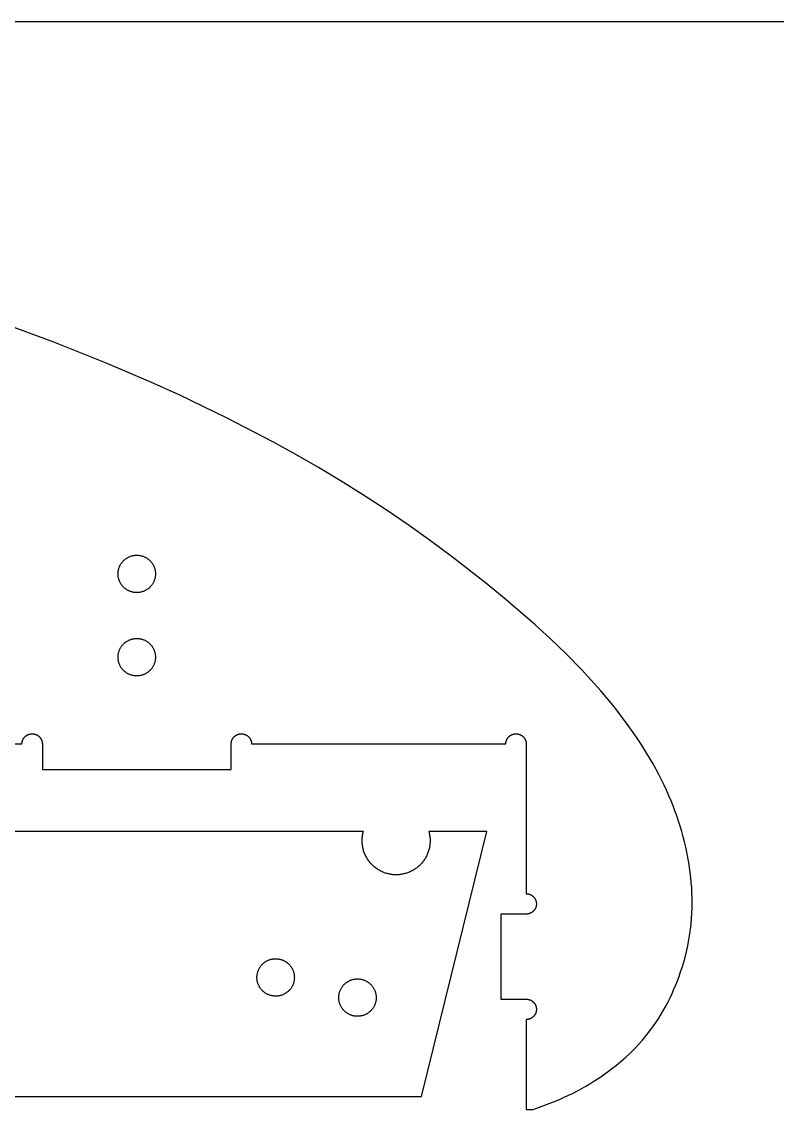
# Model space of a CAD drawing. Header units: millimetres. Extents: x 0 to 2500, y 0 to 1250.
# Drawn here: x 1076 to 1298, y 929.2 to 1250 of the extents above; entities that cross this region are included whole.
import ezdxf

# ---------------------------------------------------------------- set-up
doc = ezdxf.new("R2010")
doc.units = ezdxf.units.MM
doc.header["$MEASUREMENT"] = 0
doc.layers.add('Default', color=18, linetype='Continuous', true_color=0x000000)
doc.layers.add('TAGLIO', color=56, linetype='Continuous', true_color=0x8b8b00)

msp = doc.modelspace()

# ---------------------------------------------------------------- linework, layer by layer
at = {"layer": 'Default'}
msp.add_lwpolyline([(0, 0), (2500, 0), (2500, 1250), (0, 1250)], close=True, dxfattribs=at)
at = {"layer": 'TAGLIO'}
for points in [[(1250.74, 943.32), (1252.12, 944.45), (1253.47, 945.63), (1254.48, 946.57), (1255.46, 947.52), (1256.37, 948.45), (1257.25, 949.4), (1258.41, 950.71), (1259.53, 952.06), (1260.6, 953.44), (1261.63, 954.85), (1262.42, 955.99), (1263.17, 957.14), (1263.9, 958.31), (1264.6, 959.5), (1265.27, 960.7), (1265.91, 961.91), (1266.53, 963.14), (1267.11, 964.37), (1267.67, 965.62), (1268.2, 966.88), (1268.71, 968.14), (1269.18, 969.42), (1269.63, 970.71), (1270.05, 972), (1270.45, 973.3), (1270.81, 974.61), (1271.13, 975.87), (1271.43, 977.13), (1271.7, 978.4), (1271.95, 979.67), (1272.25, 981.43), (1272.49, 983.19), (1272.68, 984.86), (1272.83, 986.54), (1272.92, 988.03), (1272.98, 989.52), (1273, 991.02), (1272.99, 992.51), (1272.95, 994.01), (1272.87, 995.51), (1272.76, 997.01), (1272.62, 998.51), (1272.46, 999.98), (1272.26, 1001.46), (1272.03, 1002.92), (1271.78, 1004.38), (1271.48, 1005.92), (1271.15, 1007.44), (1270.79, 1008.96), (1270.4, 1010.47), (1269.97, 1012.02), (1269.51, 1013.55), (1269.02, 1015.08), (1268.51, 1016.59), (1267.96, 1018.09), (1267.39, 1019.58), (1266.8, 1021.06), (1266.18, 1022.53), (1265.48, 1024.1), (1264.75, 1025.66), (1263.21, 1028.74), (1261.51, 1031.87), (1259.71, 1034.95), (1258.21, 1037.35), (1256.66, 1039.71), (1254.24, 1043.16), (1252.27, 1045.82), (1250.24, 1048.43), (1248.21, 1050.91), (1246.14, 1053.36), (1243.34, 1056.52), (1240.46, 1059.61), (1235.96, 1064.2), (1231.33, 1068.66), (1226.73, 1072.88), (1218.34, 1080.13), (1212.79, 1084.7), (1202.58, 1092.68), (1196.13, 1097.47), (1189.58, 1102.11), (1183.05, 1106.55), (1176.45, 1110.86), (1169.85, 1114.99), (1163.17, 1118.99), (1156.48, 1122.84), (1149.73, 1126.56), (1136.12, 1133.63), (1122.22, 1140.31), (1113.91, 1144.07), (1100.6, 1149.76), (1085.39, 1155.82), (1070.03, 1161.49)], [(1076, 1037.72), (1076, 1037.79), (1076, 1037.85), (1076.01, 1037.92), (1076.01, 1037.99), (1076.02, 1038.06), (1076.03, 1038.13), (1076.04, 1038.19), (1076.05, 1038.26), (1076.06, 1038.33), (1076.08, 1038.4), (1076.1, 1038.47), (1076.12, 1038.54), (1076.14, 1038.61), (1076.16, 1038.68), (1076.18, 1038.75), (1076.21, 1038.82), (1076.24, 1038.89), (1076.27, 1038.96), (1076.3, 1039.03), (1076.34, 1039.1), (1076.37, 1039.16), (1076.41, 1039.23), (1076.45, 1039.3), (1076.49, 1039.36), (1076.53, 1039.42), (1076.58, 1039.49), (1076.62, 1039.55), (1076.67, 1039.61), (1076.72, 1039.67), (1076.77, 1039.73), (1076.82, 1039.78), (1076.88, 1039.84), (1076.93, 1039.89), (1076.99, 1039.95), (1077.05, 1040), (1077.11, 1040.05), (1077.17, 1040.1), (1077.23, 1040.14), (1077.29, 1040.19), (1077.36, 1040.23), (1077.42, 1040.27), (1077.49, 1040.31), (1077.56, 1040.35), (1077.62, 1040.38), (1077.69, 1040.42), (1077.76, 1040.45), (1077.83, 1040.48), (1077.9, 1040.51), (1077.97, 1040.53), (1078.03, 1040.56), (1078.1, 1040.58), (1078.17, 1040.6), (1078.24, 1040.62), (1078.31, 1040.64), (1078.38, 1040.65), (1078.45, 1040.67), (1078.52, 1040.68), (1078.59, 1040.69), (1078.66, 1040.7), (1078.73, 1040.71), (1078.8, 1040.71), (1078.87, 1040.72), (1078.93, 1040.72), (1079, 1040.72), (1079.07, 1040.72), (1079.13, 1040.72), (1079.2, 1040.71), (1079.27, 1040.71), (1079.34, 1040.7), (1079.41, 1040.69), (1079.48, 1040.68), (1079.55, 1040.67), (1079.62, 1040.65), (1079.69, 1040.64), (1079.76, 1040.62), (1079.83, 1040.6), (1079.9, 1040.58), (1079.97, 1040.56), (1080.03, 1040.53), (1080.1, 1040.51), (1080.17, 1040.48), (1080.24, 1040.45), (1080.31, 1040.42), (1080.38, 1040.38), (1080.44, 1040.35), (1080.51, 1040.31), (1080.58, 1040.27), (1080.64, 1040.23), (1080.71, 1040.19), (1080.77, 1040.14), (1080.83, 1040.1), (1080.89, 1040.05), (1080.95, 1040), (1081.01, 1039.95), (1081.07, 1039.89), (1081.12, 1039.84), (1081.18, 1039.78), (1081.23, 1039.73), (1081.28, 1039.67), (1081.33, 1039.61), (1081.38, 1039.55), (1081.42, 1039.49), (1081.47, 1039.42), (1081.51, 1039.36), (1081.55, 1039.3), (1081.59, 1039.23), (1081.63, 1039.16), (1081.66, 1039.1), (1081.7, 1039.03), (1081.73, 1038.96), (1081.76, 1038.89), (1081.79, 1038.82), (1081.82, 1038.75), (1081.84, 1038.68), (1081.86, 1038.61), (1081.88, 1038.54), (1081.9, 1038.47), (1081.92, 1038.4), (1081.94, 1038.33), (1081.95, 1038.26), (1081.96, 1038.19), (1081.97, 1038.13), (1081.98, 1038.06), (1081.99, 1037.99), (1081.99, 1037.92), (1082, 1037.85), (1082, 1037.79), (1082, 1037.72)], [(1137.5, 1037.72), (1137.5, 1037.79), (1137.5, 1037.85), (1137.51, 1037.92), (1137.51, 1037.99), (1137.52, 1038.06), (1137.53, 1038.13), (1137.54, 1038.19), (1137.55, 1038.26), (1137.56, 1038.33), (1137.58, 1038.4), (1137.6, 1038.47), (1137.62, 1038.54), (1137.64, 1038.61), (1137.66, 1038.68), (1137.68, 1038.75), (1137.71, 1038.82), (1137.74, 1038.89), (1137.77, 1038.96), (1137.8, 1039.03), (1137.84, 1039.1), (1137.87, 1039.16), (1137.91, 1039.23), (1137.95, 1039.3), (1137.99, 1039.36), (1138.03, 1039.42), (1138.08, 1039.49), (1138.12, 1039.55), (1138.17, 1039.61), (1138.22, 1039.67), (1138.27, 1039.73), (1138.32, 1039.78), (1138.38, 1039.84), (1138.43, 1039.89), (1138.49, 1039.95), (1138.55, 1040), (1138.61, 1040.05), (1138.67, 1040.1), (1138.73, 1040.14), (1138.79, 1040.19), (1138.86, 1040.23), (1138.92, 1040.27), (1138.99, 1040.31), (1139.06, 1040.35), (1139.12, 1040.38), (1139.19, 1040.42), (1139.26, 1040.45), (1139.33, 1040.48), (1139.4, 1040.51), (1139.47, 1040.53), (1139.53, 1040.56), (1139.6, 1040.58), (1139.67, 1040.6), (1139.74, 1040.62), (1139.81, 1040.64), (1139.88, 1040.65), (1139.95, 1040.67), (1140.02, 1040.68), (1140.09, 1040.69), (1140.16, 1040.7), (1140.23, 1040.71), (1140.3, 1040.71), (1140.37, 1040.72), (1140.43, 1040.72), (1140.5, 1040.72), (1140.57, 1040.72), (1140.63, 1040.72), (1140.7, 1040.71), (1140.77, 1040.71), (1140.84, 1040.7), (1140.91, 1040.69), (1140.98, 1040.68), (1141.05, 1040.67), (1141.12, 1040.65), (1141.19, 1040.64), (1141.26, 1040.62), (1141.33, 1040.6), (1141.4, 1040.58), (1141.47, 1040.56), (1141.53, 1040.53), (1141.6, 1040.51), (1141.67, 1040.48), (1141.74, 1040.45), (1141.81, 1040.42), (1141.88, 1040.38), (1141.94, 1040.35), (1142.01, 1040.31), (1142.08, 1040.27), (1142.14, 1040.23), (1142.21, 1040.19), (1142.27, 1040.14), (1142.33, 1040.1), (1142.39, 1040.05), (1142.45, 1040), (1142.51, 1039.95), (1142.57, 1039.89), (1142.62, 1039.84), (1142.68, 1039.78), (1142.73, 1039.73), (1142.78, 1039.67), (1142.83, 1039.61), (1142.88, 1039.55), (1142.92, 1039.49), (1142.97, 1039.42), (1143.01, 1039.36), (1143.05, 1039.3), (1143.09, 1039.23), (1143.13, 1039.16), (1143.16, 1039.1), (1143.2, 1039.03), (1143.23, 1038.96), (1143.26, 1038.89), (1143.29, 1038.82), (1143.32, 1038.75), (1143.34, 1038.68), (1143.36, 1038.61), (1143.38, 1038.54), (1143.4, 1038.47), (1143.42, 1038.4), (1143.44, 1038.33), (1143.45, 1038.26), (1143.46, 1038.19), (1143.47, 1038.13), (1143.48, 1038.06), (1143.49, 1037.99), (1143.49, 1037.92), (1143.5, 1037.85), (1143.5, 1037.79), (1143.5, 1037.72)], [(1218.23, 1037.72), (1218.23, 1037.79), (1218.23, 1037.85), (1218.24, 1037.92), (1218.24, 1037.99), (1218.25, 1038.06), (1218.26, 1038.13), (1218.27, 1038.19), (1218.28, 1038.26), (1218.3, 1038.33), (1218.31, 1038.4), (1218.33, 1038.47), (1218.35, 1038.54), (1218.37, 1038.61), (1218.39, 1038.68), (1218.42, 1038.75), (1218.44, 1038.82), (1218.47, 1038.89), (1218.5, 1038.96), (1218.53, 1039.03), (1218.57, 1039.1), (1218.6, 1039.16), (1218.64, 1039.23), (1218.68, 1039.3), (1218.72, 1039.36), (1218.76, 1039.42), (1218.81, 1039.49), (1218.85, 1039.55), (1218.9, 1039.61), (1218.95, 1039.67), (1219, 1039.73), (1219.06, 1039.78), (1219.11, 1039.84), (1219.17, 1039.89), (1219.22, 1039.95), (1219.28, 1040), (1219.34, 1040.05), (1219.4, 1040.1), (1219.46, 1040.14), (1219.53, 1040.19), (1219.59, 1040.23), (1219.65, 1040.27), (1219.72, 1040.31), (1219.79, 1040.35), (1219.85, 1040.38), (1219.92, 1040.42), (1219.99, 1040.45), (1220.06, 1040.48), (1220.13, 1040.51), (1220.2, 1040.53), (1220.27, 1040.56), (1220.34, 1040.58), (1220.41, 1040.6), (1220.48, 1040.62), (1220.55, 1040.64), (1220.62, 1040.65), (1220.69, 1040.67), (1220.76, 1040.68), (1220.82, 1040.69), (1220.89, 1040.7), (1220.96, 1040.71), (1221.03, 1040.71), (1221.1, 1040.72), (1221.17, 1040.72), (1221.23, 1040.72), (1221.3, 1040.72), (1221.37, 1040.72), (1221.43, 1040.71), (1221.5, 1040.71), (1221.57, 1040.7), (1221.64, 1040.69), (1221.71, 1040.68), (1221.78, 1040.67), (1221.85, 1040.65), (1221.92, 1040.64), (1221.99, 1040.62), (1222.06, 1040.6), (1222.13, 1040.58), (1222.2, 1040.56), (1222.27, 1040.53), (1222.34, 1040.51), (1222.41, 1040.48), (1222.47, 1040.45), (1222.54, 1040.42), (1222.61, 1040.38), (1222.68, 1040.35), (1222.74, 1040.31), (1222.81, 1040.27), (1222.87, 1040.23), (1222.94, 1040.19), (1223, 1040.14), (1223.06, 1040.1), (1223.12, 1040.05), (1223.18, 1040), (1223.24, 1039.95), (1223.3, 1039.89), (1223.35, 1039.84), (1223.41, 1039.78), (1223.46, 1039.73), (1223.51, 1039.67), (1223.56, 1039.61), (1223.61, 1039.55), (1223.66, 1039.49), (1223.7, 1039.42), (1223.74, 1039.36), (1223.78, 1039.3), (1223.82, 1039.23), (1223.86, 1039.16), (1223.9, 1039.1), (1223.93, 1039.03), (1223.96, 1038.96), (1223.99, 1038.89), (1224.02, 1038.82), (1224.05, 1038.75), (1224.07, 1038.68), (1224.1, 1038.61), (1224.12, 1038.54), (1224.14, 1038.47), (1224.15, 1038.4), (1224.17, 1038.33), (1224.18, 1038.26), (1224.19, 1038.19), (1224.2, 1038.13), (1224.21, 1038.06), (1224.22, 1037.99), (1224.23, 1037.92), (1224.23, 1037.85), (1224.23, 1037.79), (1224.23, 1037.72)], [(977, 1037.72), (1076, 1037.72)], [(1082, 1037.72), (1082, 1030.22)], [(1137.5, 1030.22), (1137.5, 1037.72)], [(1143.5, 1037.72), (1218.23, 1037.72)], [(1224.23, 1037.72), (1224.23, 993.72)], [(1082, 1030.22), (1137.5, 1030.22)], [(1176.38, 1012.04), (449.1, 1012.04)], [(1195.61, 1012.04), (1195.68, 1011.77), (1195.74, 1011.49), (1195.8, 1011.22), (1195.85, 1010.94), (1195.9, 1010.65), (1195.93, 1010.37), (1195.96, 1010.08), (1195.98, 1009.79), (1195.99, 1009.5), (1195.99, 1009.21), (1195.99, 1008.92), (1195.97, 1008.62), (1195.95, 1008.33), (1195.92, 1008.04), (1195.88, 1007.75), (1195.83, 1007.46), (1195.77, 1007.17), (1195.7, 1006.88), (1195.63, 1006.6), (1195.54, 1006.32), (1195.45, 1006.04), (1195.35, 1005.76), (1195.25, 1005.49), (1195.13, 1005.22), (1195.01, 1004.96), (1194.88, 1004.7), (1194.75, 1004.45), (1194.61, 1004.2), (1194.46, 1003.96), (1194.31, 1003.72), (1194.15, 1003.49), (1193.98, 1003.26), (1193.81, 1003.04), (1193.63, 1002.82), (1193.44, 1002.61), (1193.25, 1002.4), (1193.05, 1002.19), (1192.84, 1001.99), (1192.63, 1001.8), (1192.41, 1001.61), (1192.19, 1001.43), (1191.95, 1001.25), (1191.72, 1001.08), (1191.47, 1000.91), (1191.23, 1000.76), (1190.97, 1000.61), (1190.72, 1000.46), (1190.46, 1000.33), (1190.19, 1000.2), (1189.92, 1000.08), (1189.65, 999.97), (1189.37, 999.87), (1189.1, 999.77), (1188.82, 999.69), (1188.54, 999.61), (1188.25, 999.54), (1187.97, 999.48), (1187.69, 999.42), (1187.4, 999.38), (1187.12, 999.34), (1186.84, 999.31), (1186.55, 999.29), (1186.27, 999.28), (1185.99, 999.28), (1185.71, 999.28), (1185.43, 999.29), (1185.15, 999.31), (1184.87, 999.34), (1184.58, 999.38), (1184.3, 999.42), (1184.01, 999.48), (1183.73, 999.54), (1183.45, 999.61), (1183.17, 999.69), (1182.89, 999.77), (1182.61, 999.87), (1182.34, 999.97), (1182.06, 1000.08), (1181.8, 1000.2), (1181.53, 1000.33), (1181.27, 1000.46), (1181.01, 1000.61), (1180.76, 1000.76), (1180.51, 1000.91), (1180.27, 1001.08), (1180.03, 1001.25), (1179.8, 1001.43), (1179.57, 1001.61), (1179.35, 1001.8), (1179.14, 1001.99), (1178.93, 1002.19), (1178.74, 1002.4), (1178.54, 1002.61), (1178.36, 1002.82), (1178.18, 1003.04), (1178.01, 1003.26), (1177.84, 1003.49), (1177.68, 1003.72), (1177.53, 1003.96), (1177.38, 1004.2), (1177.24, 1004.45), (1177.1, 1004.7), (1176.97, 1004.96), (1176.85, 1005.22), (1176.74, 1005.49), (1176.63, 1005.76), (1176.53, 1006.04), (1176.44, 1006.32), (1176.36, 1006.6), (1176.28, 1006.88), (1176.22, 1007.17), (1176.16, 1007.46), (1176.11, 1007.75), (1176.07, 1008.04), (1176.04, 1008.33), (1176.01, 1008.62), (1176, 1008.92), (1175.99, 1009.21), (1176, 1009.5), (1176.01, 1009.79), (1176.03, 1010.08), (1176.05, 1010.37), (1176.09, 1010.65), (1176.13, 1010.94), (1176.18, 1011.22), (1176.24, 1011.49), (1176.31, 1011.77), (1176.38, 1012.04)], [(1193.46, 934.12), (1212.66, 1012.04)], [(1212.66, 1012.04), (1195.61, 1012.04)], [(1224.23, 993.72), (1224.3, 993.72), (1224.37, 993.72), (1224.43, 993.71), (1224.5, 993.71), (1224.57, 993.7), (1224.64, 993.69), (1224.71, 993.68), (1224.78, 993.67), (1224.85, 993.65), (1224.92, 993.64), (1224.99, 993.62), (1225.06, 993.6), (1225.13, 993.58), (1225.2, 993.56), (1225.27, 993.53), (1225.34, 993.51), (1225.41, 993.48), (1225.47, 993.45), (1225.54, 993.42), (1225.61, 993.38), (1225.68, 993.35), (1225.74, 993.31), (1225.81, 993.27), (1225.87, 993.23), (1225.94, 993.19), (1226, 993.14), (1226.06, 993.1), (1226.12, 993.05), (1226.18, 993), (1226.24, 992.95), (1226.3, 992.89), (1226.35, 992.84), (1226.41, 992.78), (1226.46, 992.73), (1226.51, 992.67), (1226.56, 992.61), (1226.61, 992.55), (1226.66, 992.49), (1226.7, 992.42), (1226.74, 992.36), (1226.78, 992.3), (1226.82, 992.23), (1226.86, 992.16), (1226.9, 992.1), (1226.93, 992.03), (1226.96, 991.96), (1226.99, 991.89), (1227.02, 991.82), (1227.05, 991.75), (1227.07, 991.68), (1227.1, 991.61), (1227.12, 991.54), (1227.14, 991.47), (1227.15, 991.4), (1227.17, 991.33), (1227.18, 991.26), (1227.19, 991.19), (1227.2, 991.13), (1227.21, 991.06), (1227.22, 990.99), (1227.23, 990.92), (1227.23, 990.85), (1227.23, 990.79), (1227.23, 990.72), (1227.23, 990.65), (1227.23, 990.58), (1227.23, 990.52), (1227.22, 990.45), (1227.21, 990.38), (1227.2, 990.31), (1227.19, 990.24), (1227.18, 990.17), (1227.17, 990.1), (1227.15, 990.03), (1227.14, 989.96), (1227.12, 989.89), (1227.1, 989.82), (1227.07, 989.75), (1227.05, 989.68), (1227.02, 989.61), (1226.99, 989.55), (1226.96, 989.48), (1226.93, 989.41), (1226.9, 989.34), (1226.86, 989.27), (1226.82, 989.21), (1226.78, 989.14), (1226.74, 989.08), (1226.7, 989.01), (1226.66, 988.95), (1226.61, 988.89), (1226.56, 988.83), (1226.51, 988.77), (1226.46, 988.71), (1226.41, 988.65), (1226.35, 988.6), (1226.3, 988.54), (1226.24, 988.49), (1226.18, 988.44), (1226.12, 988.39), (1226.06, 988.34), (1226, 988.3), (1225.94, 988.25), (1225.87, 988.21), (1225.81, 988.17), (1225.74, 988.13), (1225.68, 988.09), (1225.61, 988.05), (1225.54, 988.02), (1225.47, 987.99), (1225.41, 987.96), (1225.34, 987.93), (1225.27, 987.9), (1225.2, 987.88), (1225.13, 987.86), (1225.06, 987.83), (1224.99, 987.82), (1224.92, 987.8), (1224.85, 987.78), (1224.78, 987.77), (1224.71, 987.76), (1224.64, 987.75), (1224.57, 987.74), (1224.5, 987.73), (1224.43, 987.73), (1224.37, 987.72), (1224.3, 987.72), (1224.23, 987.72)], [(1224.23, 987.72), (1216.73, 987.72)], [(1216.73, 987.72), (1216.73, 962.72)], [(1146.19, 965.78), (1146.08, 965.94), (1145.97, 966.09), (1145.87, 966.26), (1145.78, 966.42), (1145.69, 966.59), (1145.6, 966.76), (1145.53, 966.93), (1145.46, 967.1), (1145.39, 967.28), (1145.33, 967.46), (1145.28, 967.64), (1145.23, 967.83), (1145.19, 968.01), (1145.15, 968.2), (1145.13, 968.39), (1145.11, 968.57), (1145.09, 968.76), (1145.08, 968.95), (1145.08, 969.14), (1145.09, 969.33), (1145.1, 969.52), (1145.11, 969.71), (1145.14, 969.9), (1145.17, 970.08), (1145.21, 970.27), (1145.25, 970.45), (1145.3, 970.64), (1145.36, 970.82), (1145.42, 971), (1145.49, 971.17), (1145.56, 971.35), (1145.64, 971.52), (1145.73, 971.69), (1145.82, 971.85), (1145.92, 972.02), (1146.02, 972.17), (1146.13, 972.33)], [(1146.13, 972.33), (1146.24, 972.48), (1146.37, 972.63), (1146.49, 972.78), (1146.62, 972.92), (1146.76, 973.05), (1146.9, 973.18), (1147.04, 973.31), (1147.19, 973.43), (1147.34, 973.55), (1147.5, 973.66), (1147.66, 973.76), (1147.82, 973.86), (1147.99, 973.95), (1148.16, 974.04), (1148.34, 974.12), (1148.51, 974.2), (1148.69, 974.26), (1148.87, 974.33), (1149.06, 974.38), (1149.24, 974.43), (1149.43, 974.48), (1149.62, 974.51), (1149.8, 974.54), (1149.99, 974.57), (1150.19, 974.59), (1150.38, 974.6), (1150.57, 974.6), (1150.76, 974.6), (1150.95, 974.59), (1151.14, 974.57), (1151.33, 974.55), (1151.52, 974.52), (1151.71, 974.48), (1151.9, 974.44)], [(1151.9, 974.44), (1152.08, 974.39), (1152.26, 974.34), (1152.44, 974.28), (1152.62, 974.21), (1152.79, 974.14), (1152.96, 974.06), (1153.13, 973.97), (1153.3, 973.88), (1153.46, 973.78), (1153.62, 973.68), (1153.78, 973.57), (1153.93, 973.46), (1154.08, 973.34), (1154.22, 973.22), (1154.36, 973.09), (1154.5, 972.96), (1154.63, 972.82), (1154.76, 972.68), (1154.88, 972.53), (1154.99, 972.38), (1155.1, 972.23), (1155.21, 972.07), (1155.31, 971.91), (1155.4, 971.75), (1155.49, 971.58), (1155.57, 971.41), (1155.65, 971.24), (1155.72, 971.06), (1155.78, 970.88), (1155.84, 970.7), (1155.89, 970.52), (1155.94, 970.34), (1155.98, 970.15), (1156.01, 969.96), (1156.04, 969.78), (1156.06, 969.59), (1156.07, 969.4)], [(1156.07, 969.4), (1156.08, 969.21), (1156.08, 969.02), (1156.07, 968.83), (1156.06, 968.64), (1156.04, 968.45), (1156.02, 968.27), (1155.99, 968.08), (1155.95, 967.89), (1155.9, 967.71), (1155.85, 967.53), (1155.79, 967.35), (1155.73, 967.17), (1155.66, 966.99), (1155.59, 966.82), (1155.5, 966.65), (1155.42, 966.48), (1155.32, 966.31), (1155.22, 966.15), (1155.12, 965.99), (1155.01, 965.84), (1154.9, 965.69), (1154.78, 965.54), (1154.65, 965.4), (1154.52, 965.26), (1154.39, 965.13), (1154.25, 965), (1154.1, 964.88), (1153.96, 964.76), (1153.8, 964.64), (1153.65, 964.53), (1153.49, 964.43), (1153.33, 964.33), (1153.16, 964.24), (1152.99, 964.16), (1152.82, 964.08), (1152.65, 964), (1152.47, 963.93), (1152.29, 963.87), (1152.11, 963.82), (1151.93, 963.77), (1151.74, 963.72), (1151.56, 963.69), (1151.37, 963.66), (1151.18, 963.63), (1150.99, 963.61), (1150.8, 963.6), (1150.61, 963.6), (1150.43, 963.6), (1150.24, 963.61), (1150.05, 963.63), (1149.86, 963.65), (1149.67, 963.68), (1149.49, 963.71), (1149.3, 963.75), (1149.12, 963.8), (1148.93, 963.85), (1148.76, 963.91), (1148.58, 963.98), (1148.4, 964.05), (1148.23, 964.13), (1148.06, 964.21), (1147.89, 964.3), (1147.73, 964.4), (1147.57, 964.5), (1147.41, 964.6), (1147.26, 964.72), (1147.11, 964.83), (1146.97, 964.95), (1146.82, 965.08), (1146.69, 965.21), (1146.56, 965.35), (1146.43, 965.49), (1146.31, 965.64), (1146.19, 965.78)], [(1216.73, 962.72), (1224.23, 962.72)], [(1224.23, 962.72), (1224.3, 962.72), (1224.37, 962.72), (1224.43, 962.71), (1224.5, 962.71), (1224.57, 962.7), (1224.64, 962.69), (1224.71, 962.68), (1224.78, 962.67), (1224.85, 962.65), (1224.92, 962.64), (1224.99, 962.62), (1225.06, 962.6), (1225.13, 962.58), (1225.2, 962.56), (1225.27, 962.53), (1225.34, 962.51), (1225.41, 962.48), (1225.47, 962.45), (1225.54, 962.42), (1225.61, 962.38), (1225.68, 962.35), (1225.74, 962.31), (1225.81, 962.27), (1225.87, 962.23), (1225.94, 962.19), (1226, 962.14), (1226.06, 962.1), (1226.12, 962.05), (1226.18, 962), (1226.24, 961.95), (1226.3, 961.89), (1226.35, 961.84), (1226.41, 961.78), (1226.46, 961.73), (1226.51, 961.67), (1226.56, 961.61), (1226.61, 961.55), (1226.66, 961.49), (1226.7, 961.42), (1226.74, 961.36), (1226.78, 961.3), (1226.82, 961.23), (1226.86, 961.16), (1226.9, 961.1), (1226.93, 961.03), (1226.96, 960.96), (1226.99, 960.89), (1227.02, 960.82), (1227.05, 960.75), (1227.07, 960.68), (1227.1, 960.61), (1227.12, 960.54), (1227.14, 960.47), (1227.15, 960.4), (1227.17, 960.33), (1227.18, 960.26), (1227.19, 960.19), (1227.2, 960.13), (1227.21, 960.06), (1227.22, 959.99), (1227.23, 959.92), (1227.23, 959.85), (1227.23, 959.79), (1227.23, 959.72), (1227.23, 959.65), (1227.23, 959.58), (1227.23, 959.52), (1227.22, 959.45), (1227.21, 959.38), (1227.2, 959.31), (1227.19, 959.24), (1227.18, 959.17), (1227.17, 959.1), (1227.15, 959.03), (1227.14, 958.96), (1227.12, 958.89), (1227.1, 958.82), (1227.07, 958.75), (1227.05, 958.68), (1227.02, 958.61), (1226.99, 958.55), (1226.96, 958.48), (1226.93, 958.41), (1226.9, 958.34), (1226.86, 958.27), (1226.82, 958.21), (1226.78, 958.14), (1226.74, 958.08), (1226.7, 958.01), (1226.66, 957.95), (1226.61, 957.89), (1226.56, 957.83), (1226.51, 957.77), (1226.46, 957.71), (1226.41, 957.65), (1226.35, 957.6), (1226.3, 957.54), (1226.24, 957.49), (1226.18, 957.44), (1226.12, 957.39), (1226.06, 957.34), (1226, 957.3), (1225.94, 957.25), (1225.87, 957.21), (1225.81, 957.17), (1225.74, 957.13), (1225.68, 957.09), (1225.61, 957.05), (1225.54, 957.02), (1225.47, 956.99), (1225.41, 956.96), (1225.34, 956.93), (1225.27, 956.9), (1225.2, 956.88), (1225.13, 956.86), (1225.06, 956.83), (1224.99, 956.82), (1224.92, 956.8), (1224.85, 956.78), (1224.78, 956.77), (1224.71, 956.76), (1224.64, 956.75), (1224.57, 956.74), (1224.5, 956.73), (1224.43, 956.73), (1224.37, 956.72), (1224.3, 956.72), (1224.23, 956.72)], [(1224.23, 956.72), (1224.23, 930.28)], [(1231.73, 932.35), (1233, 932.84), (1234.19, 933.34), (1235.37, 933.86), (1236.5, 934.38), (1237.61, 934.92), (1239.68, 935.99), (1241.71, 937.12), (1242.94, 937.85), (1244.15, 938.6), (1245.84, 939.69), (1247.39, 940.75), (1248.83, 941.8), (1249.73, 942.5), (1250.74, 943.32)], [(432.86, 934.12), (1193.46, 934.12)], [(1226.25, 930.28), (1231.73, 932.35)], [(1224.23, 930.28), (1226.25, 930.28)]]:
    msp.add_lwpolyline(points, dxfattribs=at)
for points in [[(1107.68, 1092.81), (1107.86, 1092.88), (1108.04, 1092.94), (1108.22, 1093), (1108.4, 1093.05), (1108.59, 1093.09), (1108.78, 1093.13), (1108.96, 1093.16), (1109.15, 1093.19), (1109.34, 1093.2), (1109.54, 1093.21), (1109.73, 1093.22), (1109.92, 1093.22), (1110.11, 1093.21), (1110.3, 1093.19), (1110.49, 1093.17), (1110.68, 1093.14), (1110.86, 1093.1), (1111.05, 1093.06), (1111.23, 1093.01), (1111.42, 1092.96), (1111.6, 1092.9), (1111.78, 1092.83), (1111.95, 1092.76), (1112.13, 1092.68), (1112.3, 1092.59), (1112.47, 1092.5), (1112.63, 1092.4), (1112.79, 1092.3), (1112.95, 1092.19), (1113.1, 1092.08), (1113.25, 1091.96), (1113.4, 1091.84), (1113.54, 1091.71), (1113.67, 1091.57), (1113.8, 1091.44), (1113.93, 1091.29), (1114.05, 1091.15), (1114.17, 1090.99), (1114.28, 1090.84), (1114.39, 1090.68), (1114.49, 1090.52), (1114.58, 1090.35), (1114.67, 1090.18), (1114.75, 1090.01), (1114.83, 1089.83), (1114.9, 1089.66), (1114.96, 1089.48), (1115.02, 1089.3), (1115.07, 1089.11), (1115.12, 1088.93), (1115.15, 1088.74), (1115.19, 1088.55), (1115.21, 1088.36), (1115.23, 1088.17), (1115.24, 1087.98), (1115.25, 1087.79), (1115.25, 1087.6), (1115.24, 1087.41), (1115.23, 1087.22), (1115.21, 1087.03), (1115.18, 1086.84), (1115.15, 1086.65), (1115.11, 1086.47), (1115.06, 1086.28), (1115.01, 1086.1), (1114.95, 1085.92), (1114.88, 1085.74), (1114.81, 1085.56), (1114.73, 1085.38), (1114.65, 1085.21), (1114.56, 1085.04), (1114.46, 1084.88), (1114.36, 1084.72), (1114.25, 1084.56), (1114.14, 1084.41), (1114.02, 1084.26), (1113.9, 1084.11), (1113.77, 1083.97), (1113.64, 1083.83), (1113.5, 1083.7), (1113.36, 1083.57), (1113.21, 1083.45), (1113.06, 1083.33), (1112.91, 1083.22), (1112.75, 1083.11), (1112.59, 1083.01), (1112.42, 1082.91), (1112.26, 1082.82), (1112.08, 1082.74), (1111.91, 1082.66), (1111.73, 1082.59), (1111.55, 1082.52), (1111.37, 1082.46), (1111.19, 1082.41), (1111, 1082.36), (1110.82, 1082.32), (1110.63, 1082.29), (1110.44, 1082.26), (1110.25, 1082.24), (1110.06, 1082.23), (1109.87, 1082.22), (1109.68, 1082.22), (1109.49, 1082.22), (1109.3, 1082.24), (1109.11, 1082.26), (1108.92, 1082.28), (1108.73, 1082.31), (1108.54, 1082.35), (1108.36, 1082.4), (1108.17, 1082.45), (1107.99, 1082.51), (1107.81, 1082.57), (1107.63, 1082.64), (1107.46, 1082.72), (1107.29, 1082.8), (1107.12, 1082.89), (1106.95, 1082.98), (1106.79, 1083.08), (1106.63, 1083.19), (1106.48, 1083.3), (1106.32, 1083.42), (1106.18, 1083.54), (1106.03, 1083.66), (1105.9, 1083.8), (1105.76, 1083.93), (1105.63, 1084.07), (1105.51, 1084.22), (1105.39, 1084.37), (1105.28, 1084.52), (1105.17, 1084.68), (1105.06, 1084.84), (1104.97, 1085), (1104.88, 1085.17), (1104.79, 1085.34), (1104.71, 1085.51), (1104.64, 1085.69), (1104.57, 1085.87), (1104.51, 1086.05), (1104.45, 1086.23), (1104.41, 1086.42), (1104.36, 1086.6), (1104.33, 1086.79), (1104.3, 1086.98), (1104.28, 1087.17), (1104.26, 1087.36), (1104.25, 1087.55), (1104.25, 1087.74), (1104.25, 1087.93), (1104.26, 1088.12), (1104.28, 1088.31), (1104.31, 1088.5), (1104.34, 1088.69), (1104.37, 1088.88), (1104.42, 1089.06), (1104.47, 1089.25), (1104.52, 1089.43), (1104.59, 1089.61), (1104.66, 1089.79), (1104.73, 1089.97), (1104.81, 1090.14), (1104.9, 1090.31), (1104.99, 1090.48), (1105.09, 1090.64), (1105.19, 1090.8), (1105.3, 1090.96), (1105.42, 1091.11), (1105.54, 1091.26), (1105.66, 1091.4), (1105.79, 1091.54), (1105.93, 1091.67), (1106.07, 1091.8), (1106.21, 1091.93), (1106.36, 1092.05), (1106.51, 1092.17), (1106.67, 1092.27), (1106.83, 1092.38), (1106.99, 1092.48), (1107.16, 1092.57), (1107.33, 1092.66), (1107.5, 1092.74)], [(1107.68, 1058.14), (1107.5, 1058.21), (1107.33, 1058.29), (1107.16, 1058.38), (1106.99, 1058.47), (1106.83, 1058.57), (1106.67, 1058.68), (1106.51, 1058.79), (1106.36, 1058.9), (1106.21, 1059.02), (1106.07, 1059.15), (1105.93, 1059.28), (1105.79, 1059.41), (1105.66, 1059.55), (1105.54, 1059.7), (1105.42, 1059.84), (1105.3, 1060), (1105.19, 1060.15), (1105.09, 1060.31), (1104.99, 1060.48), (1104.9, 1060.64), (1104.81, 1060.81), (1104.73, 1060.99), (1104.65, 1061.16), (1104.59, 1061.34), (1104.52, 1061.52), (1104.47, 1061.7), (1104.42, 1061.89), (1104.37, 1062.07), (1104.34, 1062.26), (1104.31, 1062.45), (1104.28, 1062.64), (1104.26, 1062.83), (1104.25, 1063.02), (1104.25, 1063.21), (1104.25, 1063.4), (1104.26, 1063.59), (1104.28, 1063.78), (1104.3, 1063.97), (1104.33, 1064.16), (1104.36, 1064.35), (1104.41, 1064.53), (1104.45, 1064.72), (1104.51, 1064.9), (1104.57, 1065.08), (1104.64, 1065.26), (1104.71, 1065.44), (1104.79, 1065.61), (1104.88, 1065.78), (1104.97, 1065.95), (1105.06, 1066.11), (1105.17, 1066.27), (1105.28, 1066.43), (1105.39, 1066.59), (1105.51, 1066.73), (1105.63, 1066.88), (1105.76, 1067.02), (1105.89, 1067.16), (1106.03, 1067.29), (1106.18, 1067.41), (1106.32, 1067.54), (1106.47, 1067.65), (1106.63, 1067.76), (1106.79, 1067.87), (1106.95, 1067.97), (1107.12, 1068.06), (1107.29, 1068.15), (1107.46, 1068.23), (1107.63, 1068.31), (1107.81, 1068.38), (1107.99, 1068.45), (1108.17, 1068.5), (1108.36, 1068.55), (1108.54, 1068.6), (1108.73, 1068.64), (1108.92, 1068.67), (1109.11, 1068.7), (1109.3, 1068.72), (1109.49, 1068.73), (1109.68, 1068.73), (1109.87, 1068.73), (1110.06, 1068.72), (1110.25, 1068.71), (1110.44, 1068.69), (1110.63, 1068.66), (1110.82, 1068.63), (1111, 1068.59), (1111.19, 1068.54), (1111.37, 1068.49), (1111.55, 1068.43), (1111.73, 1068.36), (1111.91, 1068.29), (1112.08, 1068.21), (1112.26, 1068.13), (1112.42, 1068.04), (1112.59, 1067.94), (1112.75, 1067.84), (1112.91, 1067.74), (1113.06, 1067.62), (1113.21, 1067.51), (1113.36, 1067.38), (1113.5, 1067.26), (1113.64, 1067.12), (1113.77, 1066.99), (1113.9, 1066.84), (1114.02, 1066.7), (1114.14, 1066.55), (1114.25, 1066.39), (1114.36, 1066.23), (1114.46, 1066.07), (1114.56, 1065.91), (1114.65, 1065.74), (1114.73, 1065.57), (1114.81, 1065.39), (1114.88, 1065.22), (1114.95, 1065.04), (1115.01, 1064.86), (1115.06, 1064.67), (1115.11, 1064.49), (1115.15, 1064.3), (1115.18, 1064.11), (1115.21, 1063.92), (1115.23, 1063.73), (1115.24, 1063.54), (1115.25, 1063.35), (1115.25, 1063.16), (1115.24, 1062.97), (1115.23, 1062.78), (1115.21, 1062.59), (1115.19, 1062.4), (1115.15, 1062.21), (1115.12, 1062.03), (1115.07, 1061.84), (1115.02, 1061.66), (1114.96, 1061.48), (1114.9, 1061.3), (1114.83, 1061.12), (1114.75, 1060.94), (1114.67, 1060.77), (1114.58, 1060.6), (1114.48, 1060.44), (1114.38, 1060.27), (1114.28, 1060.11), (1114.17, 1059.96), (1114.05, 1059.81), (1113.93, 1059.66), (1113.8, 1059.52), (1113.67, 1059.38), (1113.54, 1059.24), (1113.4, 1059.12), (1113.25, 1058.99), (1113.1, 1058.87), (1112.95, 1058.76), (1112.79, 1058.65), (1112.63, 1058.55), (1112.47, 1058.45), (1112.3, 1058.36), (1112.13, 1058.27), (1111.95, 1058.19), (1111.78, 1058.12), (1111.6, 1058.05), (1111.42, 1057.99), (1111.23, 1057.94), (1111.05, 1057.89), (1110.86, 1057.85), (1110.68, 1057.81), (1110.49, 1057.78), (1110.3, 1057.76), (1110.11, 1057.75), (1109.92, 1057.74), (1109.73, 1057.73), (1109.53, 1057.74), (1109.34, 1057.75), (1109.15, 1057.77), (1108.96, 1057.79), (1108.78, 1057.82), (1108.59, 1057.86), (1108.4, 1057.9), (1108.22, 1057.95), (1108.04, 1058.01), (1107.86, 1058.07)], [(1180.07, 963.96), (1180.1, 963.78), (1180.12, 963.59), (1180.13, 963.39), (1180.13, 963.2), (1180.13, 963.01), (1180.12, 962.82), (1180.1, 962.63), (1180.08, 962.44), (1180.05, 962.25), (1180.02, 962.07), (1179.98, 961.88), (1179.93, 961.69), (1179.87, 961.51), (1179.81, 961.33), (1179.75, 961.15), (1179.67, 960.98), (1179.59, 960.8), (1179.51, 960.63), (1179.42, 960.46), (1179.32, 960.3), (1179.22, 960.14), (1179.11, 959.98), (1179, 959.83), (1178.88, 959.68), (1178.75, 959.53), (1178.63, 959.39), (1178.49, 959.26), (1178.35, 959.12), (1178.21, 959), (1178.06, 958.88), (1177.91, 958.76), (1177.76, 958.65), (1177.6, 958.54), (1177.44, 958.44), (1177.27, 958.35), (1177.1, 958.26), (1176.93, 958.18), (1176.75, 958.1), (1176.58, 958.03), (1176.4, 957.96), (1176.21, 957.91), (1176.03, 957.85), (1175.85, 957.81), (1175.66, 957.77), (1175.47, 957.74), (1175.28, 957.71), (1175.09, 957.69), (1174.9, 957.68), (1174.71, 957.67), (1174.52, 957.67), (1174.33, 957.68), (1174.14, 957.69), (1173.95, 957.71), (1173.76, 957.74), (1173.57, 957.78), (1173.38, 957.82), (1173.2, 957.86), (1173.02, 957.91), (1172.83, 957.97), (1172.66, 958.04), (1172.48, 958.11), (1172.3, 958.19), (1172.13, 958.27), (1171.96, 958.36), (1171.8, 958.46), (1171.64, 958.56), (1171.48, 958.67), (1171.32, 958.78), (1171.17, 958.9), (1171.03, 959.02), (1170.88, 959.15), (1170.75, 959.28), (1170.61, 959.42), (1170.49, 959.56), (1170.36, 959.7), (1170.25, 959.85), (1170.13, 960.01), (1170.03, 960.17), (1169.92, 960.33), (1169.83, 960.49), (1169.74, 960.66), (1169.65, 960.83), (1169.58, 961.01), (1169.5, 961.18), (1169.44, 961.36), (1169.38, 961.54), (1169.32, 961.73), (1169.28, 961.91), (1169.24, 962.1), (1169.2, 962.29), (1169.18, 962.47), (1169.15, 962.66), (1169.14, 962.85), (1169.13, 963.05), (1169.13, 963.24), (1169.14, 963.43), (1169.15, 963.62), (1169.17, 963.81), (1169.19, 964), (1169.22, 964.19), (1169.26, 964.37), (1169.31, 964.56), (1169.36, 964.74), (1169.42, 964.92), (1169.48, 965.1), (1169.55, 965.28), (1169.63, 965.46), (1169.71, 965.63), (1169.8, 965.8), (1169.89, 965.96), (1169.99, 966.13), (1170.1, 966.29), (1170.21, 966.44), (1170.32, 966.59), (1170.45, 966.74), (1170.57, 966.88), (1170.7, 967.02), (1170.84, 967.16), (1170.98, 967.29), (1171.12, 967.41), (1171.27, 967.53), (1171.43, 967.64), (1171.58, 967.75), (1171.74, 967.85), (1171.91, 967.95), (1172.08, 968.04), (1172.25, 968.13), (1172.42, 968.21), (1172.6, 968.28), (1172.77, 968.35), (1172.96, 968.41), (1173.14, 968.47), (1173.32, 968.51), (1173.51, 968.56), (1173.7, 968.59), (1173.89, 968.62), (1174.08, 968.64), (1174.27, 968.66), (1174.46, 968.67), (1174.65, 968.67), (1174.84, 968.67), (1175.03, 968.66), (1175.22, 968.64), (1175.41, 968.62), (1175.6, 968.59), (1175.78, 968.55), (1175.97, 968.51), (1176.15, 968.46), (1176.34, 968.4), (1176.52, 968.34), (1176.7, 968.27), (1176.87, 968.2), (1177.04, 968.11), (1177.21, 968.03), (1177.38, 967.94), (1177.54, 967.84), (1177.7, 967.73), (1177.86, 967.62), (1178.01, 967.51), (1178.16, 967.39), (1178.31, 967.26), (1178.45, 967.13), (1178.58, 967), (1178.71, 966.86), (1178.84, 966.72), (1178.96, 966.57), (1179.07, 966.42), (1179.18, 966.26), (1179.29, 966.1), (1179.39, 965.94), (1179.48, 965.77), (1179.57, 965.6), (1179.65, 965.43), (1179.72, 965.25), (1179.79, 965.07), (1179.85, 964.89), (1179.91, 964.71), (1179.96, 964.53), (1180.01, 964.34), (1180.04, 964.15)], [(1180.07, 963.96), (1180.1, 963.78), (1180.12, 963.59), (1180.13, 963.39), (1180.13, 963.2), (1180.13, 963.01), (1180.12, 962.82), (1180.1, 962.63), (1180.08, 962.44), (1180.05, 962.25), (1180.02, 962.07), (1179.98, 961.88), (1179.93, 961.69), (1179.87, 961.51), (1179.81, 961.33), (1179.75, 961.15), (1179.67, 960.98), (1179.59, 960.8), (1179.51, 960.63), (1179.42, 960.46), (1179.32, 960.3), (1179.22, 960.14), (1179.11, 959.98), (1179, 959.83), (1178.88, 959.68), (1178.75, 959.53), (1178.63, 959.39), (1178.49, 959.26), (1178.35, 959.12), (1178.21, 959), (1178.06, 958.88), (1177.91, 958.76), (1177.76, 958.65), (1177.6, 958.54), (1177.44, 958.44), (1177.27, 958.35), (1177.1, 958.26), (1176.93, 958.18), (1176.75, 958.1), (1176.58, 958.03), (1176.4, 957.96), (1176.21, 957.91), (1176.03, 957.85), (1175.85, 957.81), (1175.66, 957.77), (1175.47, 957.74), (1175.28, 957.71), (1175.09, 957.69), (1174.9, 957.68), (1174.71, 957.67), (1174.52, 957.67), (1174.33, 957.68), (1174.14, 957.69), (1173.95, 957.71), (1173.76, 957.74), (1173.57, 957.78), (1173.38, 957.82), (1173.2, 957.86), (1173.02, 957.91), (1172.83, 957.97), (1172.66, 958.04), (1172.48, 958.11), (1172.3, 958.19), (1172.13, 958.27), (1171.96, 958.36), (1171.8, 958.46), (1171.64, 958.56), (1171.48, 958.67), (1171.32, 958.78), (1171.17, 958.9), (1171.03, 959.02), (1170.88, 959.15), (1170.75, 959.28), (1170.61, 959.42), (1170.49, 959.56), (1170.36, 959.7), (1170.25, 959.85), (1170.13, 960.01), (1170.03, 960.17), (1169.92, 960.33), (1169.83, 960.49), (1169.74, 960.66), (1169.65, 960.83), (1169.58, 961.01), (1169.5, 961.18), (1169.44, 961.36), (1169.38, 961.54), (1169.32, 961.73), (1169.28, 961.91), (1169.24, 962.1), (1169.2, 962.29), (1169.18, 962.47), (1169.15, 962.66), (1169.14, 962.85), (1169.13, 963.05), (1169.13, 963.24), (1169.14, 963.43), (1169.15, 963.62), (1169.17, 963.81), (1169.19, 964), (1169.22, 964.19), (1169.26, 964.37), (1169.31, 964.56), (1169.36, 964.74), (1169.42, 964.92), (1169.48, 965.1), (1169.55, 965.28), (1169.63, 965.46), (1169.71, 965.63), (1169.8, 965.8), (1169.89, 965.96), (1169.99, 966.13), (1170.1, 966.29), (1170.21, 966.44), (1170.32, 966.59), (1170.45, 966.74), (1170.57, 966.88), (1170.7, 967.02), (1170.84, 967.16), (1170.98, 967.29), (1171.12, 967.41), (1171.27, 967.53), (1171.43, 967.64), (1171.58, 967.75), (1171.74, 967.85), (1171.91, 967.95), (1172.08, 968.04), (1172.25, 968.13), (1172.42, 968.21), (1172.6, 968.28), (1172.77, 968.35), (1172.96, 968.41), (1173.14, 968.47), (1173.32, 968.51), (1173.51, 968.56), (1173.7, 968.59), (1173.89, 968.62), (1174.08, 968.64), (1174.27, 968.66), (1174.46, 968.67), (1174.65, 968.67), (1174.84, 968.67), (1175.03, 968.66), (1175.22, 968.64), (1175.41, 968.62), (1175.6, 968.59), (1175.78, 968.55), (1175.97, 968.51), (1176.15, 968.46), (1176.34, 968.4), (1176.52, 968.34), (1176.7, 968.27), (1176.87, 968.2), (1177.04, 968.11), (1177.21, 968.03), (1177.38, 967.94), (1177.54, 967.84), (1177.7, 967.73), (1177.86, 967.62), (1178.01, 967.51), (1178.16, 967.39), (1178.31, 967.26), (1178.45, 967.13), (1178.58, 967), (1178.71, 966.86), (1178.84, 966.72), (1178.96, 966.57), (1179.07, 966.42), (1179.18, 966.26), (1179.29, 966.1), (1179.39, 965.94), (1179.48, 965.77), (1179.57, 965.6), (1179.65, 965.43), (1179.72, 965.25), (1179.79, 965.07), (1179.85, 964.89), (1179.91, 964.71), (1179.96, 964.53), (1180.01, 964.34), (1180.04, 964.15)]]:
    msp.add_lwpolyline(points, close=True, dxfattribs=at)

doc.saveas('drawing.dxf')
